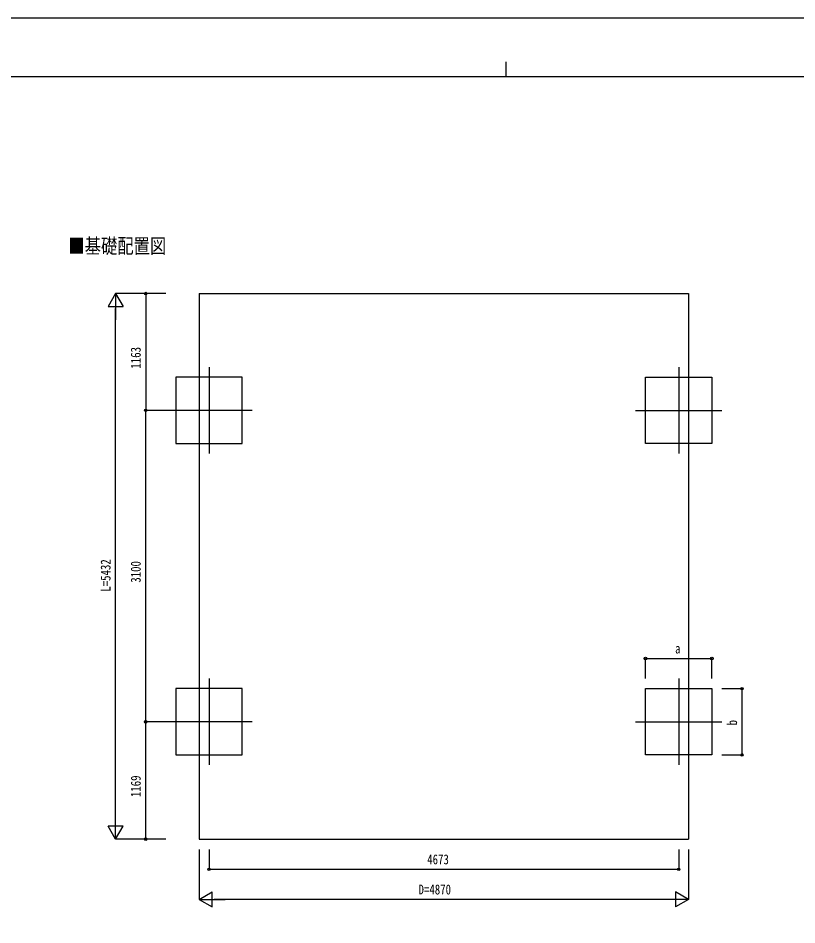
# Model space of a CAD drawing. Units: millimetres, scale not verified. Extents: x -12615 to 12615, y -8910 to 8910.
# Drawn here: x -4867 to 2880, y -118 to 8910 of the extents above; entities that cross this region are included whole.
import ezdxf
from ezdxf.enums import TextEntityAlignment as Align

# ---------------------------------------------------------------- set-up
doc = ezdxf.new("R2010")
doc.units = ezdxf.units.MM
doc.header["$LTSCALE"] = 40
for name, color, linetype in [('0-2_USER1', 3, 'Continuous'), ('0-3_YKK_12', 2, 'Continuous'), ('0-5_YKK_A1', 4, 'Continuous'), ('0-6_YKK_D', 6, 'Continuous'), ('0-7_YKK_ZWAK', 7, 'Continuous')]:
    doc.layers.add(name, color=color, linetype=linetype)
doc.styles.add('ＭＳ ゴシック', font='')
doc.styles.get('ＭＳ ゴシック').set_extended_font_data('MS Gothic')

msp = doc.modelspace()

# ---------------------------------------------------------------- linework, layer by layer
at = {"layer": '0-3_YKK_12'}
for p, q in [((-2968.24, 5434.31), (-2968.24, 4574.31)), ((1704.76, 5434.31), (1704.76, 4574.31)), ((-2538.24, 5004.31), (-3398.24, 5004.31)), ((1274.76, 5004.31), (2134.76, 5004.31)), ((-2968.24, 2334.31), (-2968.24, 1474.31)), ((1704.76, 2334.31), (1704.76, 1474.31)), ((-2538.24, 1904.31), (-3398.24, 1904.31)), ((1274.76, 1904.31), (2134.76, 1904.31))]:
    msp.add_line(p, q, dxfattribs=at)
at = {"layer": '0-5_YKK_A1'}
for p, q in [((-3066.74, 6167.31), (-3066.74, 735.31)), ((-3066.74, 735.31), (1803.26, 735.31))]:
    msp.add_line(p, q, dxfattribs=at)
msp.add_lwpolyline([(-3066.74, 6167.31), (1803.26, 6167.31), (1803.26, 735.31)], dxfattribs=at)
for points in [[(-2638.24, 4674.31), (-2638.24, 5334.31), (-3298.24, 5334.31), (-3298.24, 4674.31)], [(1374.76, 4674.31), (1374.76, 5334.31), (2034.76, 5334.31), (2034.76, 4674.31)], [(-2638.24, 1574.31), (-2638.24, 2234.31), (-3298.24, 2234.31), (-3298.24, 1574.31)], [(1374.76, 1574.31), (1374.76, 2234.31), (2034.76, 2234.31), (2034.76, 1574.31)]]:
    msp.add_lwpolyline(points, close=True, dxfattribs=at)
at = {"layer": '0-6_YKK_D'}
for p, q in [((-3898.24, 6167.31), (-3973.24, 6037.41)), ((-3398.24, 6167.31), (-3899.24, 6167.31)), ((-3898.24, 6167.31), (-3823.24, 6037.41)), ((-3898.24, 6167.31), (-3898.24, 5907.5)), ((-3398.24, 6167.31), (-3599.24, 6167.31)), ((-3598.24, 6167.31), (-3598.24, 5004.31)), ((-3973.24, 6037.41), (-3823.24, 6037.41)), ((-3898.24, 885.31), (-3898.24, 6017.31)), ((-3398.24, 5004.31), (-3599.24, 5004.31)), ((-3398.24, 5004.31), (-3599.24, 5004.31)), ((-3598.24, 1904.31), (-3598.24, 5004.31)), ((1374.76, 2334.31), (1374.76, 2535.31)), ((1374.76, 2534.31), (2034.76, 2534.31)), ((2034.76, 2334.31), (2034.76, 2535.31)), ((2134.76, 2234.31), (2335.76, 2234.31)), ((2334.76, 1574.31), (2334.76, 2234.31)), ((-3399.24, 1904.31), (-3599.24, 1904.31)), ((-3400.24, 1904.31), (-3599.24, 1904.31)), ((-3598.24, 735.31), (-3598.24, 1904.31)), ((2134.76, 1574.31), (2335.76, 1574.31)), ((-3898.24, 735.31), (-3898.24, 995.12)), ((-3898.24, 735.31), (-3973.24, 865.21)), ((-3823.24, 865.21), (-3973.24, 865.21)), ((-3898.24, 735.31), (-3823.24, 865.21)), ((-3398.24, 735.31), (-3899.24, 735.31)), ((-3398.24, 735.31), (-3599.24, 735.31)), ((-3066.74, 631.85), (-3066.74, 134.31)), ((-2968.24, 631.85), (-2968.24, 434.31)), ((1704.76, 631.85), (1704.76, 434.31)), ((1803.26, 631.85), (1803.26, 134.31)), ((-2968.24, 435.31), (1704.76, 435.31)), ((-3066.74, 135.31), (-2936.84, 210.31)), ((-2936.84, 60.31), (-2936.84, 210.31)), ((1803.26, 135.31), (1673.35, 210.31)), ((1673.35, 210.31), (1673.35, 60.31)), ((-3066.74, 135.31), (-2936.84, 60.31)), ((-3066.74, 135.31), (-2806.94, 135.31)), ((1653.26, 135.31), (-2916.74, 135.31)), ((1803.26, 135.31), (1543.45, 135.31)), ((1803.26, 135.31), (1673.35, 60.31))]:
    msp.add_line(p, q, dxfattribs=at)
for centre in [(-3598.24, 6167.31), (-3598.24, 5004.31), (-3598.24, 5004.31), (1374.76, 2534.31), (2034.76, 2534.31), (2334.76, 2234.31), (-3598.24, 1904.31), (-3598.24, 1904.31), (2334.76, 1574.31), (-3598.24, 735.31), (-2968.24, 435.31), (1704.76, 435.31)]:
    msp.add_circle(centre, 12.75, dxfattribs=at)
at = {"layer": '0-7_YKK_ZWAK'}
for p, q in [((-14.94, 8475), (-14.94, 8325)), ((11685.06, 8325), (-11714.94, 8325))]:
    msp.add_line(p, q, dxfattribs=at)
msp.add_lwpolyline([(-12615, -8910), (12615, -8910), (12615, 8910), (-12615, 8910)], close=True, dxfattribs=at)

# ---------------------------------------------------------------- texts
at = {"layer": '0-2_USER1', "style": 'ＭＳ ゴシック', "width": 0.8}
msp.add_text('■基礎配置図', height=148.5, dxfattribs=at).set_placement((-4367.17, 6523.01), align=Align.BOTTOM_LEFT)
at = {"layer": '0-6_YKK_D', "style": 'ＭＳ ゴシック', "width": 0.8}
for s, p in [('1163', (-3618.24, 5420.21)), ('L=5432', (-3918.24, 3199.31)), ('3100', (-3618.24, 3288.71)), ('b', (2314.76, 1868.31)), ('1169', (-3618.24, 1154.21))]:
    msp.add_text(s, height=98.97, rotation=90, dxfattribs=at).set_placement(p, align=Align.BOTTOM_LEFT)
for s, p in [('a', (1668.76, 2554.31)), ('4673', (-797.34, 455.31)), ('D=4870', (-883.74, 155.31))]:
    msp.add_text(s, height=98.97, dxfattribs=at).set_placement(p, align=Align.BOTTOM_LEFT)

doc.saveas('drawing.dxf')
